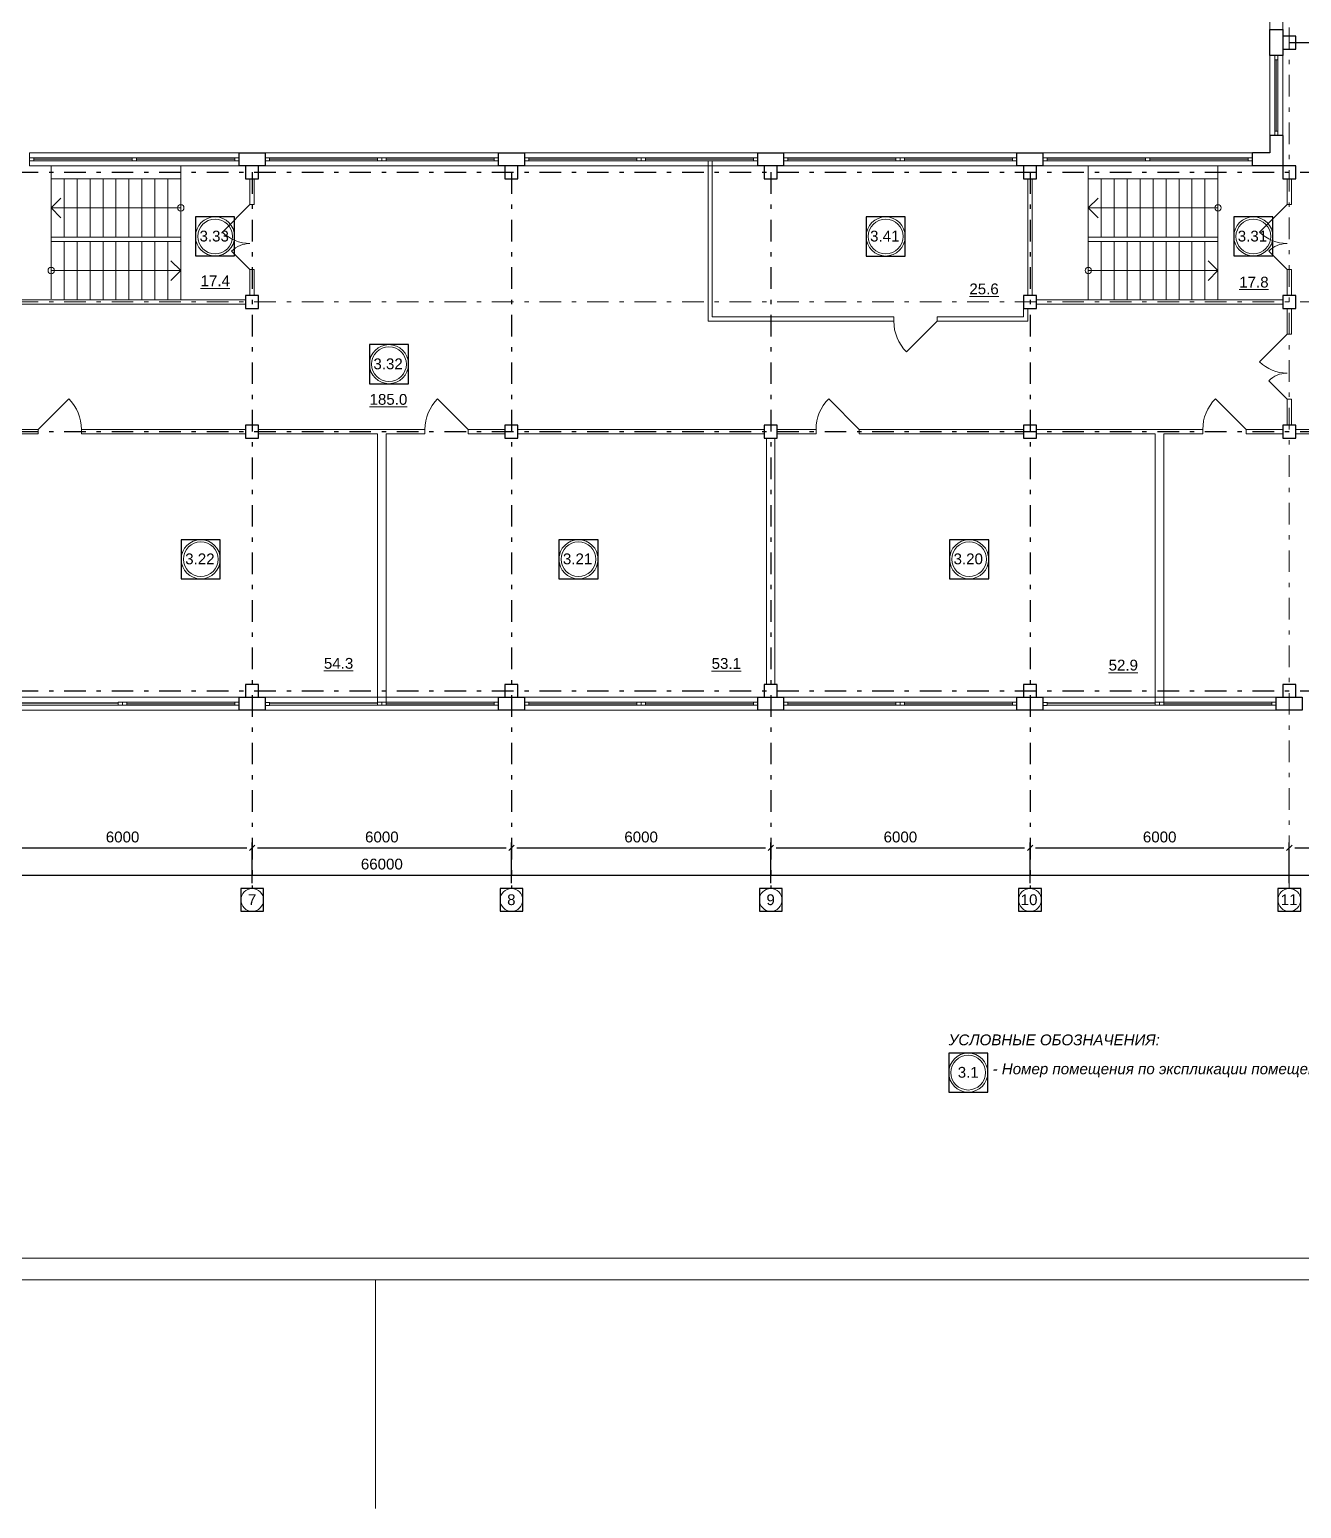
# Model space of a CAD drawing. Header units: metres. Extents: x -5 to 574, y -5 to 79.
# Drawn here: x 518.55 to 547.98, y -5.29 to 28.93 of the extents above; entities that cross this region are included whole.
import ezdxf
from ezdxf.enums import TextEntityAlignment as Align

# ---------------------------------------------------------------- set-up
doc = ezdxf.new("R2010")
doc.units = ezdxf.units.M
doc.header["$MEASUREMENT"] = 0
doc.linetypes.add('( Dashdot )', pattern=[1.001, 0.5, -0.25, 0.001, -0.25])
doc.layers.get('DEFPOINTS').update_dxf_attribs({"lineweight": 0})
doc.layers.add('Level 50', color=7, linetype='Continuous', lineweight=0)
doc.layers.add('YOLO_TABLE', color=1, linetype='Continuous')
doc.styles.add('Arial', font='ariali.ttf')
doc.styles.add('Standard_0', font='arial.ttf')
doc.styles.add('Style-Arial', font='arial.ttf')
doc.dimstyles.get("Standard").update_dxf_attribs({"dimtxt": 0.00018, "dimasz": 0.00018, "dimexe": 0.0002, "dimexo": 0.0625, "dimgap": 9e-05, "dimtad": 0, "dimtih": 1, "dimtoh": 1, "dimdec": 4, "dimlfac": 1000, "dimzin": 0, "dimdsep": 46, "dimtxsty": 'Standard_0', "dimcen": 9e-05, "dimadec": 0, "dimazin": 0, "dimtfac": 1, "dimtdec": 4, "dimtofl": 0, "dimtmove": 0, "dimatfit": 0, "dimfxl": 0.01, "dimfxlon": 1, "dimtolj": 1, "dimtzin": 0, "dimarcsym": 0})

# ---------------------------------------------------------------- blocks, each defined once
blk = doc.blocks.new('_Oblique-1')
at = {"color": 0, "linetype": 'ByBlock', "lineweight": -2}
blk.add_line((0.5, 0.5), (-0.5, -0.5), dxfattribs=at)
blk = doc.blocks.new('*D279')
at = {"color": 0, "linetype": 'Continuous', "lineweight": -2, "transparency": 16777216}
for p, q in [((493.703, 9.181), (493.703, 9.491)), ((493.828, 9.366), (559.578, 9.366)), ((559.703, 9.181), (559.703, 9.491))]:
    blk.add_line(p, q, dxfattribs=at)
at = {"layer": 'DEFPOINTS', "color": 0, "linetype": 'Continuous', "lineweight": 0, "transparency": 16777216}
for p in [(559.703, 9.366), (493.703, 9.056), (559.703, 9.056)]:
    blk.add_point(p, dxfattribs=at)
at = {"color": 0, "linetype": 'Continuous', "lineweight": -2, "transparency": 16777216, "xscale": 0.125, "yscale": 0.125, "zscale": 0.125, "rotation": 180}
blk.add_blockref('_Oblique-1', (493.703, 9.366), dxfattribs=at)
at = {"color": 0, "linetype": 'Continuous', "lineweight": -2, "transparency": 16777216, "xscale": 0.125, "yscale": 0.125, "zscale": 0.125}
blk.add_blockref('_Oblique-1', (559.703, 9.366), dxfattribs=at)
at = {"color": 0, "linetype": 'Continuous', "lineweight": 0, "transparency": 16777216, "insert": (526.703, 9.619), "char_height": 0.25, "attachment_point": 5, "style": 'Style-Arial'}
blk.add_mtext('\\A1;66000', dxfattribs=at)
blk = doc.blocks.new('*U29')
at = {"color": 7, "linetype": 'Continuous', "lineweight": 0}
blk.add_line((0, -34.987), (0, -29.7), dxfattribs=at)
at = {"color": 7, "linetype": 'Continuous', "lineweight": 0, "flags": 128}
blk.add_lwpolyline([(42.05, 29.7), (42.05, -29.7), (-42.05, -29.7), (-42.05, 29.7), (42.05, 29.7)], close=True, dxfattribs=at)
at = {"layer": 'Level 50', "color": 7, "linetype": 'Continuous', "lineweight": 13}
blk.add_line((41.55, -29.2), (-41.25, -29.2), dxfattribs=at)
blk = doc.blocks.new('*D518')
at = {"color": 0, "linetype": 'Continuous', "lineweight": -2, "transparency": 16777216}
for p, q in [((517.703, 9.181), (517.703, 10.119)), ((517.828, 9.994), (523.578, 9.994)), ((523.703, 9.181), (523.703, 10.119))]:
    blk.add_line(p, q, dxfattribs=at)
at = {"layer": 'DEFPOINTS', "color": 0, "linetype": 'Continuous', "lineweight": 0, "transparency": 16777216}
for p in [(523.703, 9.994), (517.703, 9.056), (523.703, 9.056)]:
    blk.add_point(p, dxfattribs=at)
at = {"color": 0, "linetype": 'Continuous', "lineweight": -2, "transparency": 16777216, "xscale": 0.125, "yscale": 0.125, "zscale": 0.125, "rotation": 180}
blk.add_blockref('_Oblique-1', (517.703, 9.994), dxfattribs=at)
at = {"color": 0, "linetype": 'Continuous', "lineweight": -2, "transparency": 16777216, "xscale": 0.125, "yscale": 0.125, "zscale": 0.125}
blk.add_blockref('_Oblique-1', (523.703, 9.994), dxfattribs=at)
at = {"color": 0, "linetype": 'Continuous', "lineweight": 0, "transparency": 16777216, "insert": (520.703, 10.246), "char_height": 0.25, "attachment_point": 5, "style": 'Style-Arial'}
blk.add_mtext('\\A1;6000', dxfattribs=at)
blk = doc.blocks.new('*D519')
at = {"color": 0, "linetype": 'Continuous', "lineweight": -2, "transparency": 16777216}
for p, q in [((523.703, 9.181), (523.703, 10.119)), ((523.828, 9.994), (529.578, 9.994)), ((529.703, 9.181), (529.703, 10.119))]:
    blk.add_line(p, q, dxfattribs=at)
at = {"layer": 'DEFPOINTS', "color": 0, "linetype": 'Continuous', "lineweight": 0, "transparency": 16777216}
for p in [(529.703, 9.994), (523.703, 9.056), (529.703, 9.056)]:
    blk.add_point(p, dxfattribs=at)
at = {"color": 0, "linetype": 'Continuous', "lineweight": -2, "transparency": 16777216, "xscale": 0.125, "yscale": 0.125, "zscale": 0.125, "rotation": 180}
blk.add_blockref('_Oblique-1', (523.703, 9.994), dxfattribs=at)
at = {"color": 0, "linetype": 'Continuous', "lineweight": -2, "transparency": 16777216, "xscale": 0.125, "yscale": 0.125, "zscale": 0.125}
blk.add_blockref('_Oblique-1', (529.703, 9.994), dxfattribs=at)
at = {"color": 0, "linetype": 'Continuous', "lineweight": 0, "transparency": 16777216, "insert": (526.703, 10.246), "char_height": 0.25, "attachment_point": 5, "style": 'Style-Arial'}
blk.add_mtext('\\A1;6000', dxfattribs=at)
blk = doc.blocks.new('*D520')
at = {"color": 0, "linetype": 'Continuous', "lineweight": -2, "transparency": 16777216}
for p, q in [((529.703, 9.181), (529.703, 10.119)), ((529.828, 9.994), (535.578, 9.994)), ((535.703, 9.181), (535.703, 10.119))]:
    blk.add_line(p, q, dxfattribs=at)
at = {"layer": 'DEFPOINTS', "color": 0, "linetype": 'Continuous', "lineweight": 0, "transparency": 16777216}
for p in [(535.703, 9.994), (529.703, 9.056), (535.703, 9.056)]:
    blk.add_point(p, dxfattribs=at)
at = {"color": 0, "linetype": 'Continuous', "lineweight": -2, "transparency": 16777216, "xscale": 0.125, "yscale": 0.125, "zscale": 0.125, "rotation": 180}
blk.add_blockref('_Oblique-1', (529.703, 9.994), dxfattribs=at)
at = {"color": 0, "linetype": 'Continuous', "lineweight": -2, "transparency": 16777216, "xscale": 0.125, "yscale": 0.125, "zscale": 0.125}
blk.add_blockref('_Oblique-1', (535.703, 9.994), dxfattribs=at)
at = {"color": 0, "linetype": 'Continuous', "lineweight": 0, "transparency": 16777216, "insert": (532.703, 10.246), "char_height": 0.25, "attachment_point": 5, "style": 'Style-Arial'}
blk.add_mtext('\\A1;6000', dxfattribs=at)
blk = doc.blocks.new('*D521')
at = {"color": 0, "linetype": 'Continuous', "lineweight": -2, "transparency": 16777216}
for p, q in [((535.703, 9.181), (535.703, 10.119)), ((535.828, 9.994), (541.578, 9.994)), ((541.703, 9.181), (541.703, 10.119))]:
    blk.add_line(p, q, dxfattribs=at)
at = {"layer": 'DEFPOINTS', "color": 0, "linetype": 'Continuous', "lineweight": 0, "transparency": 16777216}
for p in [(541.703, 9.994), (535.703, 9.056), (541.703, 9.056)]:
    blk.add_point(p, dxfattribs=at)
at = {"color": 0, "linetype": 'Continuous', "lineweight": -2, "transparency": 16777216, "xscale": 0.125, "yscale": 0.125, "zscale": 0.125, "rotation": 180}
blk.add_blockref('_Oblique-1', (535.703, 9.994), dxfattribs=at)
at = {"color": 0, "linetype": 'Continuous', "lineweight": -2, "transparency": 16777216, "xscale": 0.125, "yscale": 0.125, "zscale": 0.125}
blk.add_blockref('_Oblique-1', (541.703, 9.994), dxfattribs=at)
at = {"color": 0, "linetype": 'Continuous', "lineweight": 0, "transparency": 16777216, "insert": (538.703, 10.246), "char_height": 0.25, "attachment_point": 5, "style": 'Style-Arial'}
blk.add_mtext('\\A1;6000', dxfattribs=at)
blk = doc.blocks.new('*D522')
at = {"color": 0, "linetype": 'Continuous', "lineweight": -2, "transparency": 16777216}
for p, q in [((541.703, 9.181), (541.703, 10.119)), ((541.828, 9.994), (547.578, 9.994)), ((547.703, 9.181), (547.703, 10.119))]:
    blk.add_line(p, q, dxfattribs=at)
at = {"layer": 'DEFPOINTS', "color": 0, "linetype": 'Continuous', "lineweight": 0, "transparency": 16777216}
for p in [(547.703, 9.994), (541.703, 9.056), (547.703, 9.056)]:
    blk.add_point(p, dxfattribs=at)
at = {"color": 0, "linetype": 'Continuous', "lineweight": -2, "transparency": 16777216, "xscale": 0.125, "yscale": 0.125, "zscale": 0.125, "rotation": 180}
blk.add_blockref('_Oblique-1', (541.703, 9.994), dxfattribs=at)
at = {"color": 0, "linetype": 'Continuous', "lineweight": -2, "transparency": 16777216, "xscale": 0.125, "yscale": 0.125, "zscale": 0.125}
blk.add_blockref('_Oblique-1', (547.703, 9.994), dxfattribs=at)
at = {"color": 0, "linetype": 'Continuous', "lineweight": 0, "transparency": 16777216, "insert": (544.703, 10.246), "char_height": 0.25, "attachment_point": 5, "style": 'Style-Arial'}
blk.add_mtext('\\A1;6000', dxfattribs=at)
blk = doc.blocks.new('*D523')
at = {"color": 0, "linetype": 'Continuous', "lineweight": -2, "transparency": 16777216}
for p, q in [((547.703, 9.181), (547.703, 10.119)), ((547.828, 9.994), (550.578, 9.994)), ((550.703, 9.181), (550.703, 10.119))]:
    blk.add_line(p, q, dxfattribs=at)
at = {"layer": 'DEFPOINTS', "color": 0, "linetype": 'Continuous', "lineweight": 0, "transparency": 16777216}
for p in [(550.703, 9.994), (547.703, 9.056), (550.703, 9.056)]:
    blk.add_point(p, dxfattribs=at)
at = {"color": 0, "linetype": 'Continuous', "lineweight": -2, "transparency": 16777216, "xscale": 0.125, "yscale": 0.125, "zscale": 0.125, "rotation": 180}
blk.add_blockref('_Oblique-1', (547.703, 9.994), dxfattribs=at)
at = {"color": 0, "linetype": 'Continuous', "lineweight": -2, "transparency": 16777216, "xscale": 0.125, "yscale": 0.125, "zscale": 0.125}
blk.add_blockref('_Oblique-1', (550.703, 9.994), dxfattribs=at)
at = {"color": 0, "linetype": 'Continuous', "lineweight": 0, "transparency": 16777216, "insert": (549.203, 10.246), "char_height": 0.25, "attachment_point": 5, "style": 'Style-Arial'}
blk.add_mtext('\\A1;3000', dxfattribs=at)

msp = doc.modelspace()

# ---------------------------------------------------------------- linework, layer by layer
at = {"color": 1, "linetype": '( Dashdot )', "lineweight": 0}
for p, q in [((547.70251658, 57.57893372), (547.70251658, 9.05551876)), ((490.75092866, 22.62893372), (562.65092866, 22.62893372))]:
    msp.add_line(p, q, dxfattribs=at)
at = {"color": 1, "linetype": '( Dashdot )'}
for p, q in [((547.70251658, 28.62893372), (562.65092866, 28.62893372)), ((490.75092866, 25.62893372), (562.65092866, 25.62893372)), ((523.70251658, 25.62893372), (523.70251658, 9.05551876)), ((529.70251658, 25.62893372), (529.70251658, 9.05551876)), ((535.70251658, 25.62893372), (535.70251658, 9.05551876)), ((541.70251658, 25.62893372), (541.70251658, 9.05551876)), ((490.75092866, 19.62893372), (562.65092866, 19.62893372)), ((490.75092866, 13.62893372), (562.65092866, 13.62893372))]:
    msp.add_line(p, q, dxfattribs=at)
at = {"color": 7, "linetype": 'Continuous', "lineweight": 0}
for p, q in [((547.40092866, 26.57893372), (547.40092866, 28.22893372)), ((520.92592866, 25.92893372), (518.65092866, 25.92893372)), ((523.30092866, 25.92893372), (521.02592866, 25.92893372)), ((526.60092866, 25.92893372), (524.10095938, 25.92673921)), ((529.30092866, 25.92893372), (526.80092866, 25.92893372)), ((532.60092866, 25.92893372), (530.10095938, 25.92673921)), ((535.30092866, 25.92893372), (532.80092866, 25.92893372)), ((538.60092866, 25.92893372), (536.10095938, 25.92673921)), ((541.30092866, 25.92893372), (538.80092866, 25.92893372)), ((519.35092866, 24.12893372), (519.35092866, 25.47893372)), ((519.65092866, 24.12893372), (519.65092866, 25.47893372)), ((519.95092866, 24.12893372), (519.95092866, 25.47893372)), ((520.25092866, 24.12893372), (520.25092866, 25.47893372)), ((520.55092866, 24.12893372), (520.55092866, 25.47893372)), ((520.85092866, 24.12893372), (520.85092866, 25.47893372)), ((521.15092866, 24.12893372), (521.15092866, 25.47893372)), ((521.45092866, 24.12893372), (521.45092866, 25.47893372)), ((521.75092866, 24.12893372), (521.75092866, 25.47893372)), ((543.35092866, 24.12893372), (543.35092866, 25.47893372)), ((543.65092866, 24.12893372), (543.65092866, 25.47893372)), ((543.95092866, 24.12893372), (543.95092866, 25.47893372)), ((544.25092866, 24.12893372), (544.25092866, 25.47893372)), ((544.55092866, 24.12893372), (544.55092866, 25.47893372)), ((544.85092866, 24.12893372), (544.85092866, 25.47893372)), ((545.15092866, 24.12893372), (545.15092866, 25.47893372)), ((545.45092866, 24.12893372), (545.45092866, 25.47893372)), ((545.75092866, 24.12893372), (545.75092866, 25.47893372)), ((519.27810939, 25.03111445), (519.05092866, 24.80393372)), ((543.27810939, 25.03111445), (543.05092866, 24.80393372)), ((522.05092866, 24.80393372), (519.05092866, 24.80393372)), ((519.27810939, 24.57675299), (519.05092866, 24.80393372)), ((546.05092866, 24.80393372), (543.05092866, 24.80393372)), ((543.27810939, 24.57675299), (543.05092866, 24.80393372)), ((519.35092866, 22.67893372), (519.35092866, 24.02893372)), ((519.65092866, 22.67893372), (519.65092866, 24.02893372)), ((519.95092866, 22.67893372), (519.95092866, 24.02893372)), ((520.25092866, 22.67893372), (520.25092866, 24.02893372)), ((520.55092866, 22.67893372), (520.55092866, 24.02893372)), ((520.85092866, 22.67893372), (520.85092866, 24.02893372)), ((521.15092866, 22.67893372), (521.15092866, 24.02893372)), ((521.45092866, 22.67893372), (521.45092866, 24.02893372)), ((521.75092866, 22.67893372), (521.75092866, 24.02893372)), ((543.35092866, 22.67893372), (543.35092866, 24.02893372)), ((543.65092866, 22.67893372), (543.65092866, 24.02893372)), ((543.95092866, 22.67893372), (543.95092866, 24.02893372)), ((544.25092866, 22.67893372), (544.25092866, 24.02893372)), ((544.55092866, 22.67893372), (544.55092866, 24.02893372)), ((544.85092866, 22.67893372), (544.85092866, 24.02893372)), ((545.15092866, 22.67893372), (545.15092866, 24.02893372)), ((545.45092866, 22.67893372), (545.45092866, 24.02893372)), ((545.75092866, 22.67893372), (545.75092866, 24.02893372)), ((519.05092866, 23.35393372), (522.05092866, 23.35393372)), ((521.82374793, 23.58111445), (522.05092866, 23.35393372)), ((521.82374793, 23.12675299), (522.05092866, 23.35393372)), ((543.05092866, 23.35393372), (546.05092866, 23.35393372)), ((545.82374793, 23.58111445), (546.05092866, 23.35393372)), ((545.82374793, 23.12675299), (546.05092866, 23.35393372)), ((520.60092866, 13.32893372), (518.10095938, 13.32673921)), ((523.30092866, 13.32893372), (520.80092866, 13.32893372)), ((526.60092866, 13.32893372), (524.10095938, 13.32673921)), ((529.30092866, 13.32893372), (526.80092866, 13.32893372)), ((532.60092866, 13.32893372), (530.10092866, 13.32893372)), ((535.30092866, 13.32893372), (532.80092866, 13.32893372)), ((538.60092866, 13.32893372), (536.10092866, 13.32893372)), ((541.30092866, 13.32893372), (538.80092866, 13.32893372)), ((544.60092866, 13.32893372), (542.10095938, 13.32673921)), ((547.30092866, 13.32893372), (544.80092866, 13.32893372))]:
    msp.add_line(p, q, dxfattribs=at)
at = {"color": 7, "linetype": 'Continuous', "lineweight": 30}
for p in [(546.85092866, 25.77893372), (547.25092866, 26.07893372)]:
    msp.add_line(p, (546.85092866, 26.07893372), dxfattribs=at)
at = {"color": 7, "linetype": 'Continuous', "lineweight": 13}
for p, q in [((518.55092866, 25.77893372), (519.05092866, 25.77893372)), ((519.05092866, 25.47893372), (519.05092866, 25.77893372)), ((522.05092866, 22.67893372), (522.05092866, 25.77893372)), ((523.40092866, 25.77893372), (522.05092866, 25.77893372)), ((543.05092866, 25.77893372), (542.00092866, 25.77893372)), ((543.05092866, 22.67893372), (543.05092866, 25.77893372)), ((546.05092866, 22.67893372), (546.05092866, 25.77893372)), ((546.05092866, 25.77893372), (546.85092866, 25.77893372)), ((519.05092866, 22.69893372), (519.05092866, 25.47893372)), ((523.65092866, 24.87893372), (523.01453256, 24.24253762)), ((523.65092866, 24.87893372), (523.75092866, 24.87893372)), ((547.65092866, 24.87893372), (547.01453256, 24.24253762)), ((547.75092866, 24.87893372), (547.65092866, 24.87893372)), ((522.05092866, 24.12893372), (519.05092866, 24.12893372)), ((546.05092866, 24.12893372), (543.05092866, 24.12893372)), ((546.05092866, 24.12893372), (546.05092866, 24.02893372)), ((523.65092866, 23.37893372), (523.22666459, 23.80319779)), ((547.65092866, 23.37893372), (547.22666459, 23.80319779)), ((523.65092866, 23.37893372), (523.75092866, 23.37893372)), ((547.75092866, 23.37893372), (547.65092866, 23.37893372)), ((538.55092866, 22.27893372), (538.55092866, 22.17893372)), ((539.55092866, 22.27893372), (539.55092866, 22.17893372)), ((541.55092866, 22.47893372), (541.55092866, 22.27893372)), ((541.65092866, 22.47893372), (541.65092866, 22.17893372)), ((547.65092866, 21.87893372), (547.01453256, 21.24253762)), ((547.75092866, 21.87893372), (547.65092866, 21.87893372)), ((547.65092866, 20.37893372), (547.22666459, 20.80319779)), ((547.75092866, 20.37893372), (547.65092866, 20.37893372)), ((518.75092866, 19.67893372), (518.75092866, 19.57893372)), ((519.75092866, 19.67893372), (519.75092866, 19.57893372)), ((527.70092866, 19.67893372), (527.70092866, 19.57893372)), ((528.70092866, 19.67893372), (528.70092866, 19.57893372)), ((536.75092866, 19.67893372), (536.75092866, 19.57893372)), ((537.75092866, 19.67893372), (537.75092866, 19.57893372)), ((545.70092866, 19.67893372), (545.70092866, 19.57893372)), ((546.70092866, 19.67893372), (546.70092866, 19.57893372)), ((529.95092866, 13.17893372), (535.45092866, 13.17893372))]:
    msp.add_line(p, q, dxfattribs=at)
at = {"color": 7, "linetype": 'Continuous', "lineweight": 0, "extrusion": (0, 0, -1)}
for p, q in [((542.10092866, 25.92893372), (544.37592866, 25.92893372)), ((544.47592866, 25.92893372), (546.75092866, 25.92893372))]:
    msp.add_line(p, q, dxfattribs=at)
at = {"color": 7, "lineweight": 13, "extrusion": (0, 0, -1)}
for p, q in [((539.55092866, 22.17893372), (538.84382188, 21.47182694)), ((518.75092866, 19.67893372), (519.45803544, 20.3860405))]:
    msp.add_line(p, q, dxfattribs=at)
at = {"color": 7, "lineweight": 13}
for p, q in [((528.70092866, 19.67893372), (527.99382188, 20.3860405)), ((537.75092866, 19.67893372), (537.04382188, 20.3860405)), ((546.70092866, 19.67893372), (545.99382188, 20.3860405))]:
    msp.add_line(p, q, dxfattribs=at)
at = {"color": 7, "linetype": 'Continuous', "lineweight": 0, "flags": 128}
for points in [[(547.55092866, 28.92893372), (547.55092866, 34.32893372), (547.25092866, 34.32893372), (547.25092866, 28.92893372), (547.55092866, 28.92893372)], [(547.25092866, 28.32893372), (547.25092866, 26.47893372), (547.55092866, 26.47893372), (547.55092866, 28.32893372), (547.25092866, 28.32893372)], [(547.43592866, 28.22893372), (547.36592866, 28.22893372), (547.36592866, 26.57893372), (547.43592866, 26.57893372), (547.43592866, 28.22893372)], [(518.55092866, 26.07893372), (523.40092866, 26.07893372), (523.40092866, 25.77893372), (518.55092866, 25.77893372), (518.55092866, 26.07893372)], [(524.00092866, 26.07893372), (529.40092866, 26.07893372), (529.40092866, 25.77893372), (524.00092866, 25.77893372), (524.00092866, 26.07893372)], [(530.00092866, 26.07893372), (535.40092866, 26.07893372), (535.40092866, 25.77893372), (530.00092866, 25.77893372), (530.00092866, 26.07893372)], [(536.00092866, 26.07893372), (541.40092866, 26.07893372), (541.40092866, 25.77893372), (536.00092866, 25.77893372), (536.00092866, 26.07893372)], [(518.65092866, 25.96393372), (523.30092866, 25.96393372), (523.30092866, 25.89393372), (518.65092866, 25.89393372), (518.65092866, 25.96393372)], [(524.10092866, 25.96173918), (526.60092866, 25.96393372), (526.60099011, 25.89393377), (524.10099011, 25.89173923), (524.10092866, 25.96173918)], [(526.80092866, 25.96393372), (529.30092866, 25.96393372), (529.30092866, 25.89393372), (526.80092866, 25.89393372), (526.80092866, 25.96393372)], [(530.10092866, 25.96173918), (532.60092866, 25.96393372), (532.60099011, 25.89393377), (530.10099011, 25.89173923), (530.10092866, 25.96173918)], [(532.80092866, 25.96393372), (535.30092866, 25.96393372), (535.30092866, 25.89393372), (532.80092866, 25.89393372), (532.80092866, 25.96393372)], [(536.10092866, 25.96173918), (538.60092866, 25.96393372), (538.60099011, 25.89393377), (536.10099011, 25.89173923), (536.10092866, 25.96173918)], [(538.80092866, 25.96393372), (541.30092866, 25.96393372), (541.30092866, 25.89393372), (538.80092866, 25.89393372), (538.80092866, 25.96393372)], [(518.00092866, 13.47893372), (523.40092866, 13.47893372), (523.40092866, 13.17893372), (518.00092866, 13.17893372), (518.00092866, 13.47893372)], [(518.10092866, 13.36173918), (520.60092866, 13.36393372), (520.60099011, 13.29393377), (518.10099011, 13.29173923), (518.10092866, 13.36173918)], [(520.80092866, 13.36393372), (523.30092866, 13.36393372), (523.30092866, 13.29393372), (520.80092866, 13.29393372), (520.80092866, 13.36393372)], [(524.00092866, 13.47893372), (529.40092866, 13.47893372), (529.40092866, 13.17893372), (524.00092866, 13.17893372), (524.00092866, 13.47893372)], [(524.10092866, 13.36173918), (526.60092866, 13.36393372), (526.60099011, 13.29393377), (524.10099011, 13.29173923), (524.10092866, 13.36173918)], [(526.80092866, 13.36393372), (529.30092866, 13.36393372), (529.30092866, 13.29393372), (526.80092866, 13.29393372), (526.80092866, 13.36393372)], [(530.00092866, 13.47893372), (535.40092866, 13.47893372), (535.40092866, 13.17893372), (530.00092866, 13.17893372), (530.00092866, 13.47893372)], [(530.10092866, 13.36393372), (532.60092866, 13.36393372), (532.60092866, 13.29393372), (530.10092866, 13.29393372), (530.10092866, 13.36393372)], [(532.80092866, 13.36393372), (535.30092866, 13.36393372), (535.30092866, 13.29393372), (532.80092866, 13.29393372), (532.80092866, 13.36393372)], [(536.00092866, 13.47893372), (541.40092866, 13.47893372), (541.40092866, 13.17893372), (536.00092866, 13.17893372), (536.00092866, 13.47893372)], [(536.10092866, 13.36393372), (538.60092866, 13.36393372), (538.60092866, 13.29393372), (536.10092866, 13.29393372), (536.10092866, 13.36393372)], [(538.80092866, 13.36393372), (541.30092866, 13.36393372), (541.30092866, 13.29393372), (538.80092866, 13.29393372), (538.80092866, 13.36393372)], [(542.00092866, 13.47893372), (547.40092866, 13.47893372), (547.40092866, 13.17893372), (542.00092866, 13.17893372), (542.00092866, 13.47893372)], [(542.10092866, 13.36173918), (544.60092866, 13.36393372), (544.60099011, 13.29393377), (542.10099011, 13.29173923), (542.10092866, 13.36173918)], [(544.80092866, 13.36393372), (547.30092866, 13.36393372), (547.30092866, 13.29393372), (544.80092866, 13.29393372), (544.80092866, 13.36393372)]]:
    msp.add_lwpolyline(points, close=True, dxfattribs=at)
at = {"color": 7, "linetype": 'Continuous', "lineweight": 30, "flags": 128}
for points in [[(547.25092866, 28.32893372), (547.25092866, 28.92893372), (547.55092866, 28.92893372), (547.55092866, 28.32893372), (547.25092866, 28.32893372)], [(547.55092866, 28.77893372), (547.55092866, 28.47893372), (547.85092866, 28.47893372), (547.85092866, 28.77893372), (547.55092866, 28.77893372)], [(524.00092866, 25.77893372), (523.40092866, 25.77893372), (523.40092866, 26.07893372), (524.00092866, 26.07893372), (524.00092866, 25.77893372)], [(530.00092866, 25.77893372), (529.40092866, 25.77893372), (529.40092866, 26.07893372), (530.00092866, 26.07893372), (530.00092866, 25.77893372)], [(536.00092866, 25.77893372), (535.40092866, 25.77893372), (535.40092866, 26.07893372), (536.00092866, 26.07893372), (536.00092866, 25.77893372)], [(542.00092866, 25.77893372), (541.40092866, 25.77893372), (541.40092866, 26.07893372), (542.00092866, 26.07893372), (542.00092866, 25.77893372)], [(523.55092866, 25.77893372), (523.55092866, 25.47893372), (523.85092866, 25.47893372), (523.85092866, 25.77893372), (523.55092866, 25.77893372)], [(529.55092866, 25.77893372), (529.55092866, 25.47893372), (529.85092866, 25.47893372), (529.85092866, 25.77893372), (529.55092866, 25.77893372)], [(535.55092866, 25.77893372), (535.55092866, 25.47893372), (535.85092866, 25.47893372), (535.85092866, 25.77893372), (535.55092866, 25.77893372)], [(541.55092866, 25.77893372), (541.55092866, 25.47893372), (541.85092866, 25.47893372), (541.85092866, 25.77893372), (541.55092866, 25.77893372)], [(547.55092866, 25.77893372), (547.55092866, 25.47893372), (547.85092866, 25.47893372), (547.85092866, 25.77893372), (547.55092866, 25.77893372)], [(523.55092866, 22.77893372), (523.55092866, 22.47893372), (523.85092866, 22.47893372), (523.85092866, 22.77893372), (523.55092866, 22.77893372)], [(541.55092866, 22.77893372), (541.55092866, 22.47893372), (541.85092866, 22.47893372), (541.85092866, 22.77893372), (541.55092866, 22.77893372)], [(547.55092866, 22.77893372), (547.55092866, 22.47893372), (547.85092866, 22.47893372), (547.85092866, 22.77893372), (547.55092866, 22.77893372)], [(523.55092866, 19.77893372), (523.55092866, 19.47893372), (523.85092866, 19.47893372), (523.85092866, 19.77893372), (523.55092866, 19.77893372)], [(529.55092866, 19.77893372), (529.55092866, 19.47893372), (529.85092866, 19.47893372), (529.85092866, 19.77893372), (529.55092866, 19.77893372)], [(535.55092866, 19.77893372), (535.55092866, 19.47893372), (535.85092866, 19.47893372), (535.85092866, 19.77893372), (535.55092866, 19.77893372)], [(541.55092866, 19.77893372), (541.55092866, 19.47893372), (541.85092866, 19.47893372), (541.85092866, 19.77893372), (541.55092866, 19.77893372)], [(547.55092866, 19.77893372), (547.55092866, 19.47893372), (547.85092866, 19.47893372), (547.85092866, 19.77893372), (547.55092866, 19.77893372)], [(523.55092866, 13.77893372), (523.55092866, 13.47893372), (523.85092866, 13.47893372), (523.85092866, 13.77893372), (523.55092866, 13.77893372)], [(529.55092866, 13.77893372), (529.55092866, 13.47893372), (529.85092866, 13.47893372), (529.85092866, 13.77893372), (529.55092866, 13.77893372)], [(535.55092866, 13.77893372), (535.55092866, 13.47893372), (535.85092866, 13.47893372), (535.85092866, 13.77893372), (535.55092866, 13.77893372)], [(541.55092866, 13.77893372), (541.55092866, 13.47893372), (541.85092866, 13.47893372), (541.85092866, 13.77893372), (541.55092866, 13.77893372)], [(547.55092866, 13.77893372), (547.55092866, 13.47893372), (547.85092866, 13.47893372), (547.85092866, 13.77893372), (547.55092866, 13.77893372)], [(524.00092866, 13.17893372), (523.40092866, 13.17893372), (523.40092866, 13.47893372), (524.00092866, 13.47893372), (524.00092866, 13.17893372)], [(530.00092866, 13.17893372), (529.40092866, 13.17893372), (529.40092866, 13.47893372), (530.00092866, 13.47893372), (530.00092866, 13.17893372)], [(536.00092866, 13.17893372), (535.40092866, 13.17893372), (535.40092866, 13.47893372), (536.00092866, 13.47893372), (536.00092866, 13.17893372)], [(542.00092866, 13.17893372), (541.40092866, 13.17893372), (541.40092866, 13.47893372), (542.00092866, 13.47893372), (542.00092866, 13.17893372)], [(548.00092866, 13.17893372), (547.40092866, 13.17893372), (547.40092866, 13.47893372), (548.00092866, 13.47893372), (548.00092866, 13.17893372)]]:
    msp.add_lwpolyline(points, close=True, dxfattribs=at)
at = {"color": 7, "linetype": 'Continuous', "lineweight": 13, "flags": 128}
for points in [[(547.36592866, 28.32893372), (547.36592866, 28.22893372), (547.43592866, 28.22893372), (547.43592866, 28.32893372), (547.36592866, 28.32893372)], [(547.36592866, 26.57893372), (547.36592866, 26.47893372), (547.43592866, 26.47893372), (547.43592866, 26.57893372), (547.36592866, 26.57893372)], [(518.55092866, 25.96393372), (518.65092866, 25.96393372), (518.65092866, 25.89393372), (518.55092866, 25.89393372), (518.55092866, 25.96393372)], [(520.92592866, 25.96393372), (521.02592866, 25.96393372), (521.02592866, 25.89393372), (520.92592866, 25.89393372), (520.92592866, 25.96393372)], [(523.30092866, 25.96393372), (523.40092866, 25.96393372), (523.40092866, 25.89393372), (523.30092866, 25.89393372), (523.30092866, 25.96393372)], [(524.00092866, 25.96173918), (524.10092866, 25.96173918), (524.10092866, 25.89173918), (524.00092866, 25.89173918), (524.00092866, 25.96173918)], [(526.60092866, 25.96393372), (526.70092866, 25.96393372), (526.70092866, 25.89393372), (526.60092866, 25.89393372), (526.60092866, 25.96393372)], [(526.70092866, 25.96393372), (526.80092866, 25.96393372), (526.80092866, 25.89393372), (526.70092866, 25.89393372), (526.70092866, 25.96393372)], [(529.30092866, 25.96393372), (529.40092866, 25.96393372), (529.40092866, 25.89393372), (529.30092866, 25.89393372), (529.30092866, 25.96393372)], [(530.00092866, 25.96173918), (530.10092866, 25.96173918), (530.10092866, 25.89173918), (530.00092866, 25.89173918), (530.00092866, 25.96173918)], [(532.60092866, 25.96393372), (532.70092866, 25.96393372), (532.70092866, 25.89393372), (532.60092866, 25.89393372), (532.60092866, 25.96393372)], [(532.70092866, 25.96393372), (532.80092866, 25.96393372), (532.80092866, 25.89393372), (532.70092866, 25.89393372), (532.70092866, 25.96393372)], [(535.30092866, 25.96393372), (535.40092866, 25.96393372), (535.40092866, 25.89393372), (535.30092866, 25.89393372), (535.30092866, 25.96393372)], [(536.00092866, 25.96173918), (536.10092866, 25.96173918), (536.10092866, 25.89173918), (536.00092866, 25.89173918), (536.00092866, 25.96173918)], [(538.60092866, 25.96393372), (538.70092866, 25.96393372), (538.70092866, 25.89393372), (538.60092866, 25.89393372), (538.60092866, 25.96393372)], [(538.70092866, 25.96393372), (538.80092866, 25.96393372), (538.80092866, 25.89393372), (538.70092866, 25.89393372), (538.70092866, 25.96393372)], [(541.30092866, 25.96393372), (541.40092866, 25.96393372), (541.40092866, 25.89393372), (541.30092866, 25.89393372), (541.30092866, 25.96393372)], [(541.65092866, 25.47893372), (541.65092866, 22.77893372), (541.75092866, 22.77893372), (541.75092866, 25.47893372), (541.65092866, 25.47893372)], [(541.85092866, 22.67893372), (547.55092866, 22.67893372), (547.55092866, 22.57893372), (541.85092866, 22.57893372), (541.85092866, 22.67893372)], [(529.85092866, 19.67893372), (535.55092866, 19.67893372), (535.55092866, 19.57893372), (529.85092866, 19.57893372), (529.85092866, 19.67893372)], [(535.80092866, 13.77893372), (535.80092866, 19.47893372), (535.60092866, 19.47893372), (535.60092866, 13.77893372), (535.80092866, 13.77893372)], [(520.60092866, 13.36393372), (520.70092866, 13.36393372), (520.70092866, 13.29393372), (520.60092866, 13.29393372), (520.60092866, 13.36393372)], [(520.70092866, 13.36393372), (520.80092866, 13.36393372), (520.80092866, 13.29393372), (520.70092866, 13.29393372), (520.70092866, 13.36393372)], [(523.30092866, 13.36393372), (523.40092866, 13.36393372), (523.40092866, 13.29393372), (523.30092866, 13.29393372), (523.30092866, 13.36393372)], [(524.00092866, 13.36173918), (524.10092866, 13.36173918), (524.10092866, 13.29173918), (524.00092866, 13.29173918), (524.00092866, 13.36173918)], [(526.60092866, 13.36393372), (526.70092866, 13.36393372), (526.70092866, 13.29393372), (526.60092866, 13.29393372), (526.60092866, 13.36393372)], [(526.70092866, 13.36393372), (526.80092866, 13.36393372), (526.80092866, 13.29393372), (526.70092866, 13.29393372), (526.70092866, 13.36393372)], [(529.30092866, 13.36393372), (529.40092866, 13.36393372), (529.40092866, 13.29393372), (529.30092866, 13.29393372), (529.30092866, 13.36393372)], [(530.00092866, 13.36393372), (530.10092866, 13.36393372), (530.10092866, 13.29393372), (530.00092866, 13.29393372), (530.00092866, 13.36393372)], [(532.60092866, 13.36393372), (532.70092866, 13.36393372), (532.70092866, 13.29393372), (532.60092866, 13.29393372), (532.60092866, 13.36393372)], [(532.70092866, 13.36393372), (532.80092866, 13.36393372), (532.80092866, 13.29393372), (532.70092866, 13.29393372), (532.70092866, 13.36393372)], [(535.30092866, 13.36393372), (535.40092866, 13.36393372), (535.40092866, 13.29393372), (535.30092866, 13.29393372), (535.30092866, 13.36393372)], [(536.00092866, 13.36393372), (536.10092866, 13.36393372), (536.10092866, 13.29393372), (536.00092866, 13.29393372), (536.00092866, 13.36393372)], [(538.60092866, 13.36393372), (538.70092866, 13.36393372), (538.70092866, 13.29393372), (538.60092866, 13.29393372), (538.60092866, 13.36393372)], [(538.70092866, 13.36393372), (538.80092866, 13.36393372), (538.80092866, 13.29393372), (538.70092866, 13.29393372), (538.70092866, 13.36393372)], [(541.30092866, 13.36393372), (541.40092866, 13.36393372), (541.40092866, 13.29393372), (541.30092866, 13.29393372), (541.30092866, 13.36393372)], [(542.00092866, 13.36173918), (542.10092866, 13.36173918), (542.10092866, 13.29173918), (542.00092866, 13.29173918), (542.00092866, 13.36173918)], [(544.60092866, 13.36393372), (544.70092866, 13.36393372), (544.70092866, 13.29393372), (544.60092866, 13.29393372), (544.60092866, 13.36393372)], [(544.70092866, 13.36393372), (544.80092866, 13.36393372), (544.80092866, 13.29393372), (544.70092866, 13.29393372), (544.70092866, 13.36393372)], [(547.30092866, 13.36393372), (547.40092866, 13.36393372), (547.40092866, 13.29393372), (547.30092866, 13.29393372), (547.30092866, 13.36393372)]]:
    msp.add_lwpolyline(points, close=True, dxfattribs=at)
at = {"color": 7, "linetype": 'Continuous', "lineweight": 30, "flags": 128}
for points in [[(547.55092866, 26.47893372), (547.55092866, 25.77893372), (546.85092866, 25.77893372)], [(547.55092866, 26.47893372), (547.25092866, 26.47893372), (547.25092866, 26.07893372)]]:
    msp.add_lwpolyline(points, dxfattribs=at)
at = {"color": 7, "linetype": 'Continuous', "lineweight": 0, "extrusion": (0, 0, -1), "flags": 128}
for points in [[(-546.85092866, 26.07893372), (-542.00092866, 26.07893372), (-542.00092866, 25.77893372), (-546.85092866, 25.77893372), (-546.85092866, 26.07893372)], [(-546.75092866, 25.96393372), (-542.10092866, 25.96393372), (-542.10092866, 25.89393372), (-546.75092866, 25.89393372), (-546.75092866, 25.96393372)]]:
    msp.add_lwpolyline(points, close=True, dxfattribs=at)
at = {"color": 7, "linetype": 'Continuous', "lineweight": 13, "flags": 128}
for points in [[(534.25092866, 25.89393372), (534.25092866, 22.17893372)], [(534.35092866, 25.89393372), (534.35092866, 22.27893372)], [(522.05092866, 25.47893372), (519.05092866, 25.47893372)], [(523.75092866, 24.87893372), (523.75092866, 25.47893372), (523.65092866, 25.47893372), (523.65092866, 24.87893372)], [(546.05092866, 25.47893372), (543.05092866, 25.47893372)], [(547.75092866, 24.87893372), (547.75092866, 25.47893372), (547.65092866, 25.47893372), (547.65092866, 24.87893372)], [(522.05092866, 24.02893372), (519.05092866, 24.02893372)], [(546.05092866, 24.02893372), (543.05092866, 24.02893372)], [(523.65092866, 23.37893372), (523.65092866, 22.77893372), (523.75092866, 22.77893372), (523.75092866, 23.37893372)], [(547.65092866, 23.37893372), (547.65092866, 22.77893372), (547.75092866, 22.77893372), (547.75092866, 23.37893372)], [(523.55092866, 22.67893372), (517.85092866, 22.67893372), (517.85092866, 22.57893372), (523.55092866, 22.57893372)], [(538.55092866, 22.27893372), (534.35092866, 22.27893372)], [(541.55092866, 22.27893372), (539.55092866, 22.27893372)], [(547.65092866, 21.87893372), (547.65092866, 22.47893372), (547.75092866, 22.47893372), (547.75092866, 21.87893372)], [(538.55092866, 22.17893372), (534.25092866, 22.17893372)], [(541.65092866, 22.17893372), (539.55092866, 22.17893372)], [(547.75092866, 20.37893372), (547.75092866, 19.77893372), (547.65092866, 19.77893372), (547.65092866, 20.37893372)], [(518.75092866, 19.57893372), (517.85092866, 19.57893372), (517.85092866, 19.67893372), (518.75092866, 19.67893372)], [(519.75092866, 19.67893372), (523.55092866, 19.67893372), (523.55092866, 19.57893372), (519.75092866, 19.57893372)], [(526.60092866, 19.57893372), (523.85092866, 19.57893372), (523.85092866, 19.67893372), (527.70092866, 19.67893372)], [(526.60092866, 19.57893372), (526.60092866, 13.36393372), (526.80092866, 13.36393372), (526.80092866, 19.57893372)], [(527.70092866, 19.57893372), (526.80092866, 19.57893372)], [(528.70092866, 19.67893372), (529.55092866, 19.67893372), (529.55092866, 19.57893372), (528.70092866, 19.57893372)], [(536.75092866, 19.57893372), (535.85092866, 19.57893372), (535.85092866, 19.67893372), (536.75092866, 19.67893372)], [(537.75092866, 19.67893372), (541.55092866, 19.67893372), (541.55092866, 19.57893372), (537.75092866, 19.57893372)], [(544.60092866, 19.57893372), (541.85092866, 19.57893372), (541.85092866, 19.67893372), (545.70092866, 19.67893372)], [(544.60092866, 19.57893372), (544.60092866, 13.36393372), (544.80092866, 13.36393372), (544.80092866, 19.57893372)], [(545.70092866, 19.57893372), (544.80092866, 19.57893372)], [(546.70092866, 19.67893372), (547.55092866, 19.67893372), (547.55092866, 19.57893372), (546.70092866, 19.57893372)], [(552.45092866, 19.67893372), (547.85092866, 19.67893372)], [(547.85092866, 19.57893372), (553.55092866, 19.57893372), (553.55092866, 19.67893372), (552.55092866, 19.67893372)]]:
    msp.add_lwpolyline(points, dxfattribs=at)
at = {"color": 7, "linetype": 'Continuous', "lineweight": 13, "extrusion": (0, 0, -1), "flags": 128}
for points in [[(-542.10092866, 25.96393372), (-542.00092866, 25.96393372), (-542.00092866, 25.89393372), (-542.10092866, 25.89393372), (-542.10092866, 25.96393372)], [(-544.47592866, 25.96393372), (-544.37592866, 25.96393372), (-544.37592866, 25.89393372), (-544.47592866, 25.89393372), (-544.47592866, 25.96393372)], [(-546.85092866, 25.96393372), (-546.75092866, 25.96393372), (-546.75092866, 25.89393372), (-546.85092866, 25.89393372), (-546.85092866, 25.96393372)]]:
    msp.add_lwpolyline(points, close=True, dxfattribs=at)
at = {"color": 7, "linetype": 'Continuous', "lineweight": 0}
for centre in [(522.05092866, 24.80393372), (546.05092866, 24.80393372), (519.05092866, 23.35393372), (543.05092866, 23.35393372)]:
    msp.add_circle(centre, 0.07327717, dxfattribs=at)
at = {"color": 7, "linetype": 'Continuous', "lineweight": 13}
for centre, radius in [((522.84419468, 24.14275225), 0.45201344), ((522.84419468, 24.14275225), 0.40201344), ((538.36211034, 24.14204212), 0.45201344), ((538.36211034, 24.14204212), 0.40201344), ((546.87082833, 24.14275225), 0.45201344), ((546.87082833, 24.14275225), 0.40201344), ((526.86820711, 21.18713128), 0.45201344), ((526.86820711, 21.18713128), 0.40201344), ((522.513341, 16.67441825), 0.45201344), ((531.25382393, 16.67441825), 0.45201344), ((540.2942797, 16.67441825), 0.45201344), ((522.513341, 16.67441825), 0.40201344), ((531.25382393, 16.67441825), 0.40201344), ((540.2942797, 16.67441825), 0.40201344), ((523.70251658, 8.79216332), 0.26335544), ((529.70251658, 8.79216332), 0.26335544), ((535.70251658, 8.79216332), 0.26335544), ((541.70251658, 8.79216332), 0.26335544), ((547.70251658, 8.79216332), 0.26335544), ((540.27225481, 4.79524232), 0.45201344), ((540.27225481, 4.79524232), 0.40201344)]:
    msp.add_circle(centre, radius, dxfattribs=at)
at = {"color": 7, "linetype": 'Continuous', "lineweight": 0}
for centre, radius, start, end in [((523.65092866, 24.87893372), 0.9, 225, 270), ((523.65092866, 23.37893372), 0.6, 90, 135), ((547.65092866, 24.87893372), 0.9, 225, 270), ((547.65092866, 23.37893372), 0.6, 90, 135), ((547.65092866, 21.87893372), 0.9, 225, 270), ((547.65092866, 20.37893372), 0.6, 90, 135)]:
    msp.add_arc(centre, radius, start, end, dxfattribs=at)
at = {"color": 7, "lineweight": 0, "extrusion": (0, 0, -1)}
for centre, start, end in [((-539.55092866, 22.17893372), 315, 360), ((-518.75092866, 19.67893372), 135, 180)]:
    msp.add_arc(centre, 1, start, end, dxfattribs=at)
at = {"color": 7, "lineweight": 0}
for centre in [(528.70092866, 19.67893372), (537.75092866, 19.67893372), (546.70092866, 19.67893372)]:
    msp.add_arc(centre, 1, 135, 180, dxfattribs=at)
at = {"layer": 'YOLO_TABLE'}
for points in [[(522.39218124, 23.69073881), (523.29620813, 23.69073881), (523.29620813, 24.59476569), (522.39218124, 24.59476569)], [(537.9100969, 23.69002868), (538.81412378, 23.69002868), (538.81412378, 24.59405557), (537.9100969, 24.59405557)], [(546.41881489, 23.69073881), (547.32284177, 23.69073881), (547.32284177, 24.59476569), (546.41881489, 24.59476569)], [(526.41619367, 20.73511784), (527.32022055, 20.73511784), (527.32022055, 21.63914473), (526.41619367, 21.63914473)], [(522.06132755, 16.22240481), (522.96535444, 16.22240481), (522.96535444, 17.12643169), (522.06132755, 17.12643169)], [(530.80181048, 16.22240481), (531.70583737, 16.22240481), (531.70583737, 17.12643169), (530.80181048, 17.12643169)], [(539.84226626, 16.22240481), (540.74629314, 16.22240481), (540.74629314, 17.12643169), (539.84226626, 17.12643169)], [(523.43916113, 8.52880787), (523.96587202, 8.52880787), (523.96587202, 9.05551876), (523.43916113, 9.05551876)], [(529.43916113, 8.52880787), (529.96587202, 8.52880787), (529.96587202, 9.05551876), (529.43916113, 9.05551876)], [(535.43916113, 8.52880787), (535.96587202, 8.52880787), (535.96587202, 9.05551876), (535.43916113, 9.05551876)], [(541.43916113, 8.52880787), (541.96587202, 8.52880787), (541.96587202, 9.05551876), (541.43916113, 9.05551876)], [(547.43916113, 8.52880787), (547.96587202, 8.52880787), (547.96587202, 9.05551876), (547.43916113, 9.05551876)], [(539.82024137, 4.34322888), (540.72426825, 4.34322888), (540.72426825, 5.24725576), (539.82024137, 5.24725576)]]:
    msp.add_lwpolyline(points, close=True, dxfattribs=at)

# ---------------------------------------------------------------- block references
at = {"layer": 'Level 50', "color": 7, "linetype": 'Continuous', "lineweight": 13}
msp.add_blockref('*U29', (526.55250463, 29.69999445), dxfattribs=at)

# ---------------------------------------------------------------- texts
at = {"color": 7, "linetype": 'Continuous', "lineweight": 13, "style": 'Style-Arial'}
for s, p in [('3.33', (522.48351631, 24.27550188)), ('3.41', (538.00143197, 24.27479176)), ('3.31', (546.51014996, 24.27550188)), ('%%u17.4%%U', (522.50816758, 23.24190286)), ('%%u25.6%%U', (540.29958623, 23.05365796)), ('%%u17.8%%U', (546.54399679, 23.21123584)), ('3.32', (526.50752873, 21.31988092)), ('%%u185.0%%U', (526.41817597, 20.49738836)), ('3.22', (522.15266262, 16.80716788)), ('3.21', (530.89314555, 16.80716788)), ('3.20', (539.93360133, 16.80716788)), ('%%u54.3%%U', (525.36207423, 14.39017306)), ('%%u53.1%%U', (534.33494609, 14.38748263)), ('%%u52.9%%U', (543.52164901, 14.34920408)), ('3.1', (540.03070002, 4.92799196))]:
    msp.add_text(s, height=0.25, dxfattribs=at).set_placement(p, align=Align.TOP_LEFT)
at = {"color": 7, "linetype": 'Continuous', "lineweight": 30, "style": 'Style-Arial'}
for s, p in [('7', (523.60282376, 8.92142595)), ('8', (529.60282376, 8.92142595)), ('9', (535.60282376, 8.92142595)), ('10', (541.48644153, 8.92142595)), ('11', (547.50383198, 8.92142595))]:
    msp.add_text(s, height=0.25, dxfattribs=at).set_placement(p, align=Align.TOP_LEFT)
at = {"color": 18, "linetype": 'Continuous', "lineweight": 13, "true_color": 0x000000, "style": 'Arial'}
for s, p in [('УСЛОВНЫЕ ОБОЗНАЧЕНИЯ:', (542.26371845, 5.67857192)), ('- Номер помещения по экспликации помещений.', (544.82524596, 5.00858741))]:
    msp.add_text(s, height=0.25, dxfattribs=at).set_placement(p, align=Align.TOP_CENTER)

# ---------------------------------------------------------------- dimensions: what is measured, and where the dimension line sits
at = {"color": 5, "linetype": 'Continuous', "lineweight": 0}
for base, p1, p2, picture, middle in [((523.70251658, 9.99357046), (517.70251658, 9.05551876), (523.70251658, 9.05551876), '*D518', (520.70251658, 10.24621371)), ((529.70251658, 9.99357046), (523.70251658, 9.05551876), (529.70251658, 9.05551876), '*D519', (526.70251658, 10.24621371)), ((535.70251658, 9.99357046), (529.70251658, 9.05551876), (535.70251658, 9.05551876), '*D520', (532.70251658, 10.24621371)), ((541.70251658, 9.99357046), (535.70251658, 9.05551876), (541.70251658, 9.05551876), '*D521', (538.70251658, 10.24621371)), ((547.70251658, 9.99357046), (541.70251658, 9.05551876), (547.70251658, 9.05551876), '*D522', (544.70251658, 10.24621371)), ((550.70251658, 9.99357046), (547.70251658, 9.05551876), (550.70251658, 9.05551876), '*D523', (549.20251658, 10.24629898)), ((559.7025165751, 9.3664462328), (493.7025165751, 9.0555187597), (559.7025165751, 9.0555187597), '*D279', (526.7025165751, 9.6190894798))]:
    dim = msp.add_linear_dim(base=base, p1=p1, p2=p2, dimstyle='Standard', override={"dimtxt": 0.25, "dimasz": 0.125, "dimexe": 0.125, "dimexo": 0.125, "dimgap": 0.125, "dimtad": 1, "dimtih": 0, "dimtoh": 0, "dimzin": 11, "dimtxsty": 'Style-Arial', "dimblk": '_Oblique-1', "dimfxlon": 0, "dimfrac": 2, "dimtzin": 11}, dxfattribs=at)
    dim.commit()
    dim.dimension.update_dxf_attribs({"geometry": picture, "text_midpoint": middle})

doc.saveas('drawing.dxf')
